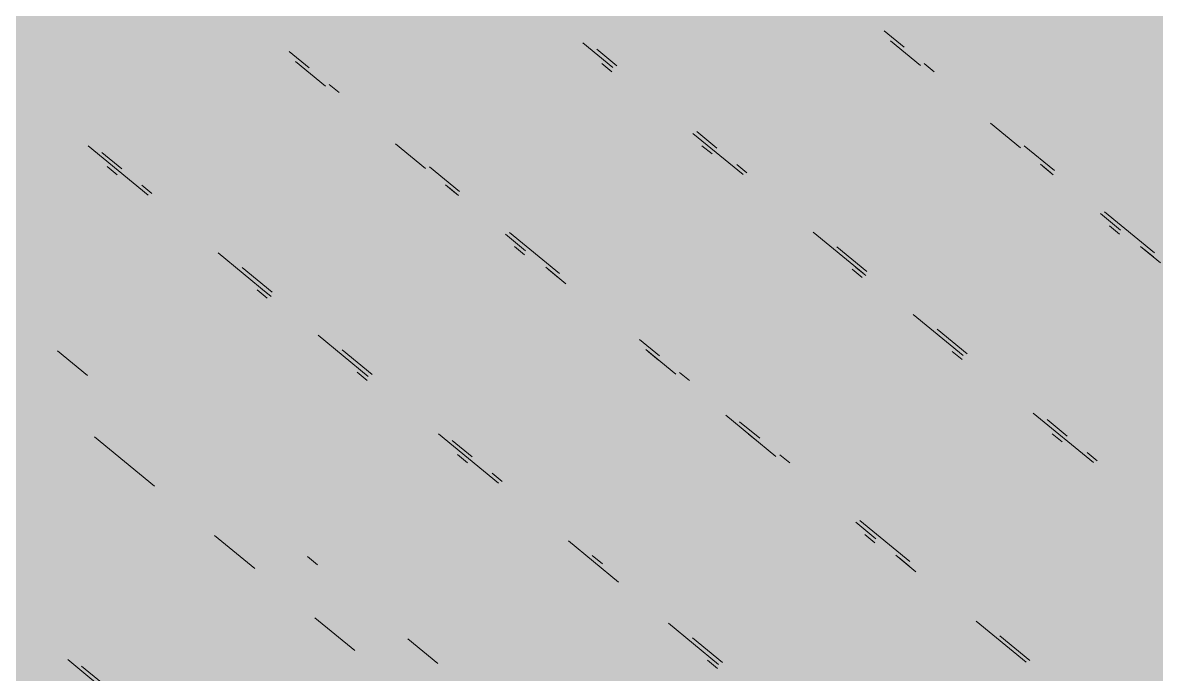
# Model space of a CAD drawing. Header units: millimetres. Extents: x 5 to 1315, y 5 to 292.
# Drawn here: x 1197.866 to 1201.577, y 92.795 to 94.928 of the extents above; entities that cross this region are included whole.
import ezdxf

# ---------------------------------------------------------------- set-up
doc = ezdxf.new("R2010")
doc.units = ezdxf.units.MM
doc.layers.add('EXISTING', color=7, linetype='Continuous')
doc.layers.add('IMAGES', color=7, linetype='Continuous')

# ---------------------------------------------------------------- blocks, each defined once
blk = doc.blocks.new('SHEET_03')
at = {"layer": 'EXISTING', "color": 250, "lineweight": 9}
for p, q in [((300.752, 94.8473), (300.6865, 94.9012)), ((299.7002, 94.8613), (299.7985, 94.7805)), ((300.7067, 94.8684), (300.805, 94.7876)), ((298.8045, 94.7793), (298.739, 94.8332)), ((299.811, 94.7864), (299.7455, 94.8403)), ((298.7592, 94.8004), (298.8575, 94.7196)), ((299.7951, 94.7671), (299.7624, 94.794)), ((300.8503, 94.7665), (300.8175, 94.7935)), ((298.9028, 94.6985), (298.87, 94.7255)), ((301.0344, 94.5991), (301.1327, 94.5183)), ((300.0606, 94.5651), (300.2245, 94.4304)), ((300.1386, 94.5171), (300.0731, 94.5709)), ((298.0804, 94.524), (298.2769, 94.3624)), ((299.0869, 94.5311), (299.1852, 94.4503)), ((300.1228, 94.4978), (300.09, 94.5247)), ((301.2435, 94.4433), (301.1452, 94.5241)), ((298.1911, 94.4491), (298.1256, 94.5029)), ((298.1753, 94.4298), (298.1425, 94.4567)), ((299.296, 94.3753), (299.1977, 94.4561)), ((300.2369, 94.4363), (300.2042, 94.4632)), ((301.1982, 94.4644), (301.231, 94.4375)), ((301.2401, 94.4299), (301.2073, 94.4569)), ((298.2894, 94.3683), (298.2567, 94.3952)), ((299.2507, 94.3964), (299.2835, 94.3695)), ((299.2926, 94.3619), (299.2598, 94.3888)), ((301.3948, 94.3028), (301.4603, 94.2489)), ((301.5711, 94.174), (301.4073, 94.3087)), ((301.4569, 94.2355), (301.4242, 94.2625)), ((299.4473, 94.2348), (299.5128, 94.1809)), ((299.6236, 94.106), (299.4598, 94.2407)), ((300.4538, 94.2419), (300.6176, 94.1072)), ((299.5094, 94.1675), (299.4767, 94.1944)), ((300.6301, 94.1131), (300.5318, 94.1939)), ((301.5258, 94.1951), (301.5914, 94.1412)), ((298.5063, 94.1739), (298.6701, 94.0392)), ((301.5677, 94.1606), (301.5349, 94.1875)), ((298.6826, 94.0451), (298.5843, 94.1259)), ((299.5783, 94.1271), (299.6439, 94.0732)), ((299.6202, 94.0926), (299.5874, 94.1195)), ((300.6142, 94.0938), (300.5815, 94.1207)), ((300.6267, 94.0997), (300.5939, 94.1266)), ((298.6667, 94.0258), (298.634, 94.0527)), ((298.6792, 94.0316), (298.6464, 94.0586)), ((300.7814, 93.9725), (300.9452, 93.8379)), ((298.8339, 93.9045), (298.9977, 93.7699)), ((300.9577, 93.8437), (300.8594, 93.9245)), ((299.0102, 93.7757), (298.9119, 93.8565)), ((299.9512, 93.8367), (299.8857, 93.8905)), ((299.906, 93.8577), (300.0043, 93.7769)), ((298.0782, 93.7728), (297.9799, 93.8536)), ((299.9478, 93.8233), (299.9151, 93.8502)), ((300.9419, 93.8245), (300.9091, 93.8514)), ((298.9944, 93.7565), (298.9616, 93.7834)), ((300.0495, 93.7559), (300.0167, 93.7828)), ((300.1681, 93.6423), (300.3319, 93.5076)), ((301.1746, 93.6493), (301.3712, 93.4877)), ((300.2789, 93.5673), (300.2133, 93.6212)), ((301.2854, 93.5744), (301.2198, 93.6283)), ((298.1015, 93.5722), (298.2981, 93.4106)), ((299.2271, 93.5813), (299.4237, 93.4197)), ((299.3379, 93.5064), (299.2723, 93.5603)), ((300.2755, 93.5539), (300.2427, 93.5809)), ((301.2695, 93.5551), (301.2367, 93.5821)), ((301.3837, 93.4936), (301.3509, 93.5205)), ((299.322, 93.4871), (299.2892, 93.5141)), ((300.3771, 93.4865), (300.3444, 93.5135)), ((299.4362, 93.4256), (299.4034, 93.4525)), ((300.7703, 93.1633), (300.6065, 93.298)), ((300.594, 93.2921), (300.6595, 93.2383)), ((298.4947, 93.249), (298.6257, 93.1413)), ((299.653, 93.2312), (299.8168, 93.0965)), ((300.6561, 93.2249), (300.6234, 93.2518)), ((298.8317, 93.1534), (298.799, 93.1803)), ((299.7638, 93.1563), (299.731, 93.1832)), ((300.7251, 93.1844), (300.7906, 93.1305)), ((300.7669, 93.1499), (300.7342, 93.1769)), ((298.8223, 92.9797), (298.9533, 92.872)), ((300.9872, 92.9689), (301.151, 92.8343)), ((299.9807, 92.9619), (300.1445, 92.8272)), ((299.2249, 92.8302), (299.1266, 92.911)), ((300.157, 92.8331), (300.0587, 92.9139)), ((301.1635, 92.8401), (301.0652, 92.9209)), ((298.0139, 92.8425), (298.2105, 92.6809)), ((298.1247, 92.7676), (298.0591, 92.8214)), ((300.1411, 92.8138), (300.1083, 92.8407))]:
    blk.add_line(p, q, dxfattribs=at)
at = {"layer": 'IMAGES', "color": 7}
for points in [[(297.8145, 94.8575), (297.9109, 94.8575), (297.8145, 94.9539), (297.9109, 94.9539)], [(297.9109, 94.8575), (298.4891, 94.8575), (297.9109, 94.9539), (298.4891, 94.9539)], [(298.4891, 94.8575), (298.5855, 94.8575), (298.4891, 94.9539), (298.5855, 94.9539)], [(298.5855, 94.8575), (298.6818, 94.8575), (298.5855, 94.9539), (298.6818, 94.9539)], [(298.6818, 94.8575), (298.7782, 94.8575), (298.6818, 94.9539), (298.7782, 94.9539)], [(298.7782, 94.8575), (299.3564, 94.8575), (298.7782, 94.9539), (299.3564, 94.9539)], [(299.3564, 94.8575), (299.4527, 94.8575), (299.3564, 94.9539), (299.4527, 94.9539)], [(299.4527, 94.8575), (299.5491, 94.8575), (299.4527, 94.9539), (299.5491, 94.9539)], [(299.5491, 94.8575), (299.7418, 94.8575), (299.5491, 94.9539), (299.7418, 94.9539)], [(299.7418, 94.8575), (299.8382, 94.8575), (299.7418, 94.9539), (299.8382, 94.9539)], [(299.8382, 94.8575), (299.9345, 94.8575), (299.8382, 94.9539), (299.9345, 94.9539)], [(299.9345, 94.8575), (300.4164, 94.8575), (299.9345, 94.9539), (300.4164, 94.9539)], [(300.4164, 94.8575), (300.5127, 94.8575), (300.4164, 94.9539), (300.5127, 94.9539)], [(300.5127, 94.8575), (300.6091, 94.8575), (300.5127, 94.9539), (300.6091, 94.9539)], [(300.6091, 94.8575), (300.8018, 94.8575), (300.6091, 94.9539), (300.8018, 94.9539)], [(300.8018, 94.8575), (300.8982, 94.8575), (300.8018, 94.9539), (300.8982, 94.9539)], [(300.8982, 94.8575), (301.4764, 94.8575), (300.8982, 94.9539), (301.4764, 94.9539)], [(301.4764, 94.8575), (301.5727, 94.8575), (301.4764, 94.9539), (301.5727, 94.9539)], [(301.5727, 94.8575), (301.7655, 94.8575), (301.5727, 94.9539), (301.7655, 94.9539)], [(297.8145, 94.7611), (297.9109, 94.7611), (297.8145, 94.8575), (297.9109, 94.8575)], [(297.9109, 94.7611), (298.0073, 94.7611), (297.9109, 94.8575), (298.0073, 94.8575)], [(298.0073, 94.7611), (298.4891, 94.7611), (298.0073, 94.8575), (298.4891, 94.8575)], [(298.4891, 94.7611), (298.5855, 94.7611), (298.4891, 94.8575), (298.5855, 94.8575)], [(298.5855, 94.7611), (298.6818, 94.7611), (298.5855, 94.8575), (298.6818, 94.8575)], [(298.6818, 94.7611), (298.8745, 94.7611), (298.6818, 94.8575), (298.8745, 94.8575)], [(298.8745, 94.7611), (298.9709, 94.7611), (298.8745, 94.8575), (298.9709, 94.8575)], [(298.9709, 94.7611), (299.5491, 94.7611), (298.9709, 94.8575), (299.5491, 94.8575)], [(299.5491, 94.7611), (299.6455, 94.7611), (299.5491, 94.8575), (299.6455, 94.8575)], [(299.6455, 94.7611), (299.8382, 94.7611), (299.6455, 94.8575), (299.8382, 94.8575)], [(299.8382, 94.7611), (299.9345, 94.7611), (299.8382, 94.8575), (299.9345, 94.8575)], [(299.9345, 94.7611), (300.0309, 94.7611), (299.9345, 94.8575), (300.0309, 94.8575)], [(300.0309, 94.7611), (300.5127, 94.7611), (300.0309, 94.8575), (300.5127, 94.8575)], [(300.5127, 94.7611), (300.6091, 94.7611), (300.5127, 94.8575), (300.6091, 94.8575)], [(300.6091, 94.7611), (300.7055, 94.7611), (300.6091, 94.8575), (300.7055, 94.8575)], [(300.7055, 94.7611), (300.8982, 94.7611), (300.7055, 94.8575), (300.8982, 94.8575)], [(300.8982, 94.7611), (300.9945, 94.7611), (300.8982, 94.8575), (300.9945, 94.8575)], [(300.9945, 94.7611), (301.5727, 94.7611), (300.9945, 94.8575), (301.5727, 94.8575)], [(301.5727, 94.7611), (301.6691, 94.7611), (301.5727, 94.8575), (301.6691, 94.8575)], [(297.7182, 94.6647), (297.9109, 94.6647), (297.7182, 94.7611), (297.9109, 94.7611)], [(297.9109, 94.6647), (298.0073, 94.6647), (297.9109, 94.7611), (298.0073, 94.7611)], [(298.0073, 94.6647), (298.1036, 94.6647), (298.0073, 94.7611), (298.1036, 94.7611)], [(298.1036, 94.6647), (298.5855, 94.6647), (298.1036, 94.7611), (298.5855, 94.7611)], [(298.5855, 94.6647), (298.6818, 94.6647), (298.5855, 94.7611), (298.6818, 94.7611)], [(298.6818, 94.6647), (298.7782, 94.6647), (298.6818, 94.7611), (298.7782, 94.7611)], [(298.7782, 94.6647), (298.9709, 94.6647), (298.7782, 94.7611), (298.9709, 94.7611)], [(298.9709, 94.6647), (299.0673, 94.6647), (298.9709, 94.7611), (299.0673, 94.7611)], [(299.0673, 94.6647), (299.6455, 94.6647), (299.0673, 94.7611), (299.6455, 94.7611)], [(299.6455, 94.6647), (299.7418, 94.6647), (299.6455, 94.7611), (299.7418, 94.7611)], [(299.7418, 94.6647), (299.8382, 94.6647), (299.7418, 94.7611), (299.8382, 94.7611)], [(299.8382, 94.6647), (299.9345, 94.6647), (299.8382, 94.7611), (299.9345, 94.7611)], [(299.9345, 94.6647), (300.0309, 94.6647), (299.9345, 94.7611), (300.0309, 94.7611)], [(300.0309, 94.6647), (300.1273, 94.6647), (300.0309, 94.7611), (300.1273, 94.7611)], [(300.1273, 94.6647), (300.2236, 94.6647), (300.1273, 94.7611), (300.2236, 94.7611)], [(300.2236, 94.6647), (300.6091, 94.6647), (300.2236, 94.7611), (300.6091, 94.7611)], [(300.6091, 94.6647), (300.7055, 94.6647), (300.6091, 94.7611), (300.7055, 94.7611)], [(300.7055, 94.6647), (300.8018, 94.6647), (300.7055, 94.7611), (300.8018, 94.7611)], [(300.8018, 94.6647), (300.9945, 94.6647), (300.8018, 94.7611), (300.9945, 94.7611)], [(300.9945, 94.6647), (301.0909, 94.6647), (300.9945, 94.7611), (301.0909, 94.7611)], [(301.0909, 94.6647), (301.1873, 94.6647), (301.0909, 94.7611), (301.1873, 94.7611)], [(301.1873, 94.6647), (301.6691, 94.6647), (301.1873, 94.7611), (301.6691, 94.7611)], [(297.8145, 94.5683), (297.9109, 94.5683), (297.8145, 94.6647), (297.9109, 94.6647)], [(297.9109, 94.5683), (298.0073, 94.5683), (297.9109, 94.6647), (298.0073, 94.6647)], [(298.0073, 94.5683), (298.1036, 94.5683), (298.0073, 94.6647), (298.1036, 94.6647)], [(298.1036, 94.5683), (298.2, 94.5683), (298.1036, 94.6647), (298.2, 94.6647)], [(298.2, 94.5683), (298.6818, 94.5683), (298.2, 94.6647), (298.6818, 94.6647)], [(298.6818, 94.5683), (298.7782, 94.5683), (298.6818, 94.6647), (298.7782, 94.6647)], [(298.7782, 94.5683), (298.8745, 94.5683), (298.7782, 94.6647), (298.8745, 94.6647)], [(298.8745, 94.5683), (298.9709, 94.5683), (298.8745, 94.6647), (298.9709, 94.6647)], [(298.9709, 94.5683), (299.0673, 94.5683), (298.9709, 94.6647), (299.0673, 94.6647)], [(299.0673, 94.5683), (299.1636, 94.5683), (299.0673, 94.6647), (299.1636, 94.6647)], [(299.1636, 94.5683), (299.7418, 94.5683), (299.1636, 94.6647), (299.7418, 94.6647)], [(299.7418, 94.5683), (299.8382, 94.5683), (299.7418, 94.6647), (299.8382, 94.6647)], [(299.8382, 94.5683), (299.9345, 94.5683), (299.8382, 94.6647), (299.9345, 94.6647)], [(299.9345, 94.5683), (300.0309, 94.5683), (299.9345, 94.6647), (300.0309, 94.6647)], [(300.0309, 94.4719), (300.1273, 94.4719), (300.0309, 94.6647), (300.1273, 94.6647)], [(300.1273, 94.5683), (300.2236, 94.5683), (300.1273, 94.6647), (300.2236, 94.6647)], [(300.2236, 94.5683), (300.7055, 94.5683), (300.2236, 94.6647), (300.7055, 94.6647)], [(300.7055, 94.5683), (300.8018, 94.5683), (300.7055, 94.6647), (300.8018, 94.6647)], [(300.8018, 94.5683), (300.8982, 94.5683), (300.8018, 94.6647), (300.8982, 94.6647)], [(300.8982, 94.5683), (301.0909, 94.5683), (300.8982, 94.6647), (301.0909, 94.6647)], [(301.0909, 94.5683), (301.1873, 94.5683), (301.0909, 94.6647), (301.1873, 94.6647)], [(301.1873, 94.5683), (301.2836, 94.5683), (301.1873, 94.6647), (301.2836, 94.6647)], [(301.2836, 94.5683), (301.7655, 94.5683), (301.2836, 94.6647), (301.7655, 94.6647)], [(297.4291, 94.4719), (298.0073, 94.4719), (297.4291, 94.5683), (298.0073, 94.5683)], [(298.0073, 94.4719), (298.2, 94.4719), (298.0073, 94.5683), (298.2, 94.5683)], [(298.2, 94.4719), (298.2964, 94.4719), (298.2, 94.5683), (298.2964, 94.5683)], [(298.2964, 94.4719), (298.8745, 94.4719), (298.2964, 94.5683), (298.8745, 94.5683)], [(298.8745, 94.4719), (298.9709, 94.4719), (298.8745, 94.5683), (298.9709, 94.5683)], [(298.9709, 94.4719), (299.0673, 94.4719), (298.9709, 94.5683), (299.0673, 94.5683)], [(299.0673, 94.4719), (299.1636, 94.4719), (299.0673, 94.5683), (299.1636, 94.5683)], [(299.1636, 94.4719), (299.26, 94.4719), (299.1636, 94.5683), (299.26, 94.5683)], [(299.26, 94.4719), (299.3564, 94.4719), (299.26, 94.5683), (299.3564, 94.5683)], [(299.3564, 94.4719), (299.9345, 94.4719), (299.3564, 94.5683), (299.9345, 94.5683)], [(299.9345, 94.4719), (300.0309, 94.4719), (299.9345, 94.5683), (300.0309, 94.5683)], [(300.1273, 94.4719), (300.2236, 94.4719), (300.1273, 94.5683), (300.2236, 94.5683)], [(300.2236, 94.4719), (300.8982, 94.4719), (300.2236, 94.5683), (300.8982, 94.5683)], [(300.8982, 94.4719), (300.9945, 94.4719), (300.8982, 94.5683), (300.9945, 94.5683)], [(300.9945, 94.4719), (301.0909, 94.4719), (300.9945, 94.5683), (301.0909, 94.5683)], [(301.0909, 94.4719), (301.1873, 94.4719), (301.0909, 94.5683), (301.1873, 94.5683)], [(301.1873, 94.4719), (301.2836, 94.4719), (301.1873, 94.5683), (301.2836, 94.5683)], [(301.2836, 94.4719), (301.38, 94.4719), (301.2836, 94.5683), (301.38, 94.5683)], [(301.38, 94.4719), (301.9582, 94.4719), (301.38, 94.5683), (301.9582, 94.5683)], [(297.5255, 94.3755), (298.1036, 94.3755), (297.5255, 94.4719), (298.1036, 94.4719)], [(298.1036, 94.3755), (298.2964, 94.3755), (298.1036, 94.4719), (298.2964, 94.4719)], [(298.2964, 94.3755), (298.3927, 94.3755), (298.2964, 94.4719), (298.3927, 94.4719)], [(298.3927, 94.3755), (298.4891, 94.3755), (298.3927, 94.4719), (298.4891, 94.4719)], [(298.4891, 94.3755), (298.9709, 94.3755), (298.4891, 94.4719), (298.9709, 94.4719)], [(298.9709, 94.3755), (299.0673, 94.3755), (298.9709, 94.4719), (299.0673, 94.4719)], [(299.0673, 94.3755), (299.1636, 94.3755), (299.0673, 94.4719), (299.1636, 94.4719)], [(299.1636, 94.3755), (299.3564, 94.3755), (299.1636, 94.4719), (299.3564, 94.4719)], [(299.3564, 94.3755), (299.4527, 94.3755), (299.3564, 94.4719), (299.4527, 94.4719)], [(299.4527, 94.3755), (299.5491, 94.3755), (299.4527, 94.4719), (299.5491, 94.4719)], [(299.5491, 94.3755), (299.9345, 94.3755), (299.5491, 94.4719), (299.9345, 94.4719)], [(299.9345, 94.3755), (300.1273, 94.3755), (299.9345, 94.4719), (300.1273, 94.4719)], [(300.1273, 94.3755), (300.32, 94.3755), (300.1273, 94.4719), (300.32, 94.4719)], [(300.32, 94.3755), (300.4164, 94.3755), (300.32, 94.4719), (300.4164, 94.4719)], [(300.4164, 94.3755), (300.5127, 94.3755), (300.4164, 94.4719), (300.5127, 94.4719)], [(300.5127, 94.3755), (300.9945, 94.3755), (300.5127, 94.4719), (300.9945, 94.4719)], [(300.9945, 94.3755), (301.0909, 94.3755), (300.9945, 94.4719), (301.0909, 94.4719)], [(301.0909, 94.3755), (301.1873, 94.3755), (301.0909, 94.4719), (301.1873, 94.4719)], [(301.1873, 94.3755), (301.2836, 94.3755), (301.1873, 94.4719), (301.2836, 94.4719)], [(301.2836, 94.3755), (301.38, 94.3755), (301.2836, 94.4719), (301.38, 94.4719)], [(301.38, 94.3755), (301.4764, 94.3755), (301.38, 94.4719), (301.4764, 94.4719)], [(301.4764, 94.3755), (301.5727, 94.3755), (301.4764, 94.4719), (301.5727, 94.4719)], [(301.5727, 94.3755), (302.1509, 94.3755), (301.5727, 94.4719), (302.1509, 94.4719)], [(297.6218, 94.2791), (298.1036, 94.2791), (297.6218, 94.3755), (298.1036, 94.3755)], [(298.1036, 94.2791), (298.2, 94.2791), (298.1036, 94.3755), (298.2, 94.3755)], [(298.2, 94.2791), (298.3927, 94.2791), (298.2, 94.3755), (298.3927, 94.3755)], [(298.3927, 94.2791), (298.4891, 94.2791), (298.3927, 94.3755), (298.4891, 94.3755)], [(298.4891, 94.2791), (298.5855, 94.2791), (298.4891, 94.3755), (298.5855, 94.3755)], [(298.5855, 94.2791), (299.0673, 94.2791), (298.5855, 94.3755), (299.0673, 94.3755)], [(299.0673, 94.2791), (299.1636, 94.2791), (299.0673, 94.3755), (299.1636, 94.3755)], [(299.1636, 94.2791), (299.26, 94.2791), (299.1636, 94.3755), (299.26, 94.3755)], [(299.26, 94.2791), (299.3564, 94.2791), (299.26, 94.3755), (299.3564, 94.3755)], [(299.3564, 94.2791), (299.4527, 94.2791), (299.3564, 94.3755), (299.4527, 94.3755)], [(299.4527, 94.2791), (299.5491, 94.2791), (299.4527, 94.3755), (299.5491, 94.3755)], [(299.5491, 94.2791), (299.6455, 94.2791), (299.5491, 94.3755), (299.6455, 94.3755)], [(299.6455, 94.2791), (300.1273, 94.2791), (299.6455, 94.3755), (300.1273, 94.3755)], [(300.1273, 94.2791), (300.2236, 94.2791), (300.1273, 94.3755), (300.2236, 94.3755)], [(300.2236, 94.2791), (300.32, 94.2791), (300.2236, 94.3755), (300.32, 94.3755)], [(300.32, 94.2791), (300.5127, 94.2791), (300.32, 94.3755), (300.5127, 94.3755)], [(300.5127, 94.2791), (300.6091, 94.2791), (300.5127, 94.3755), (300.6091, 94.3755)], [(300.6091, 94.2791), (301.0909, 94.2791), (300.6091, 94.3755), (301.0909, 94.3755)], [(301.0909, 94.2791), (301.1873, 94.2791), (301.0909, 94.3755), (301.1873, 94.3755)], [(301.1873, 94.2791), (301.2836, 94.2791), (301.1873, 94.3755), (301.2836, 94.3755)], [(301.2836, 94.2791), (301.38, 94.2791), (301.2836, 94.3755), (301.38, 94.3755)], [(301.38, 94.2791), (301.4764, 94.2791), (301.38, 94.3755), (301.4764, 94.3755)], [(301.4764, 94.2791), (301.5727, 94.2791), (301.4764, 94.3755), (301.5727, 94.3755)], [(301.5727, 94.2791), (301.6691, 94.2791), (301.5727, 94.3755), (301.6691, 94.3755)], [(297.7182, 94.1827), (298.2, 94.1827), (297.7182, 94.2791), (298.2, 94.2791)], [(298.2, 94.1827), (298.2964, 94.1827), (298.2, 94.2791), (298.2964, 94.2791)], [(298.2964, 94.1827), (298.3927, 94.1827), (298.2964, 94.2791), (298.3927, 94.2791)], [(298.3927, 94.1827), (298.5855, 94.1827), (298.3927, 94.2791), (298.5855, 94.2791)], [(298.5855, 94.1827), (298.6818, 94.1827), (298.5855, 94.2791), (298.6818, 94.2791)], [(298.6818, 94.1827), (299.1636, 94.1827), (298.6818, 94.2791), (299.1636, 94.2791)], [(299.1636, 94.1827), (299.26, 94.1827), (299.1636, 94.2791), (299.26, 94.2791)], [(299.26, 94.1827), (299.3564, 94.1827), (299.26, 94.2791), (299.3564, 94.2791)], [(299.3564, 94.1827), (299.4527, 94.1827), (299.3564, 94.2791), (299.4527, 94.2791)], [(299.4527, 94.1827), (299.5491, 94.1827), (299.4527, 94.2791), (299.5491, 94.2791)], [(299.5491, 94.1827), (299.6455, 94.1827), (299.5491, 94.2791), (299.6455, 94.2791)], [(299.6455, 94.1827), (299.7418, 94.1827), (299.6455, 94.2791), (299.7418, 94.2791)], [(299.7418, 94.1827), (300.2236, 94.1827), (299.7418, 94.2791), (300.2236, 94.2791)], [(300.2236, 94.1827), (300.32, 94.1827), (300.2236, 94.2791), (300.32, 94.2791)], [(300.32, 94.1827), (300.4164, 94.1827), (300.32, 94.2791), (300.4164, 94.2791)], [(300.4164, 94.1827), (300.6091, 94.1827), (300.4164, 94.2791), (300.6091, 94.2791)], [(300.6091, 94.1827), (300.7055, 94.1827), (300.6091, 94.2791), (300.7055, 94.2791)], [(300.7055, 94.1827), (301.2836, 94.1827), (300.7055, 94.2791), (301.2836, 94.2791)], [(301.2836, 94.1827), (301.38, 94.1827), (301.2836, 94.2791), (301.38, 94.2791)], [(301.38, 94.1827), (301.5727, 94.1827), (301.38, 94.2791), (301.5727, 94.2791)], [(301.5727, 94.1827), (301.7655, 94.1827), (301.5727, 94.2791), (301.7655, 94.2791)], [(297.8145, 94.0863), (298.2964, 94.0863), (297.8145, 94.1827), (298.2964, 94.1827)], [(298.2964, 94.0863), (298.3927, 94.0863), (298.2964, 94.1827), (298.3927, 94.1827)], [(298.3927, 94.0863), (298.4891, 94.0863), (298.3927, 94.1827), (298.4891, 94.1827)], [(298.4891, 94.0863), (298.6818, 94.0863), (298.4891, 94.1827), (298.6818, 94.1827)], [(298.6818, 94.0863), (298.7782, 94.0863), (298.6818, 94.1827), (298.7782, 94.1827)], [(298.7782, 94.0863), (299.3564, 94.0863), (298.7782, 94.1827), (299.3564, 94.1827)], [(299.3564, 94.0863), (299.4527, 94.0863), (299.3564, 94.1827), (299.4527, 94.1827)], [(299.4527, 94.0863), (299.6455, 94.0863), (299.4527, 94.1827), (299.6455, 94.1827)], [(299.6455, 94.0863), (299.7418, 94.0863), (299.6455, 94.1827), (299.7418, 94.1827)], [(299.7418, 94.0863), (299.8382, 94.0863), (299.7418, 94.1827), (299.8382, 94.1827)], [(299.8382, 94.0863), (300.32, 94.0863), (299.8382, 94.1827), (300.32, 94.1827)], [(300.32, 94.0863), (300.4164, 94.0863), (300.32, 94.1827), (300.4164, 94.1827)], [(300.4164, 94.0863), (300.5127, 94.0863), (300.4164, 94.1827), (300.5127, 94.1827)], [(300.5127, 94.0863), (300.7055, 94.0863), (300.5127, 94.1827), (300.7055, 94.1827)], [(300.7055, 94.0863), (300.8018, 94.0863), (300.7055, 94.1827), (300.8018, 94.1827)], [(300.8018, 94.0863), (301.38, 94.0863), (300.8018, 94.1827), (301.38, 94.1827)], [(301.38, 94.0863), (301.4764, 94.0863), (301.38, 94.1827), (301.4764, 94.1827)], [(301.4764, 94.0863), (301.5727, 94.0863), (301.4764, 94.1827), (301.5727, 94.1827)], [(301.5727, 93.9899), (301.7655, 93.9899), (301.5727, 94.1827), (301.7655, 94.1827)], [(297.8145, 93.9899), (297.9109, 93.9899), (297.8145, 94.0863), (297.9109, 94.0863)], [(297.9109, 93.9899), (298.0073, 93.9899), (297.9109, 94.0863), (298.0073, 94.0863)], [(298.0073, 93.9899), (298.3927, 93.9899), (298.0073, 94.0863), (298.3927, 94.0863)], [(298.3927, 93.9899), (298.4891, 93.9899), (298.3927, 94.0863), (298.4891, 94.0863)], [(298.4891, 93.9899), (298.5855, 93.9899), (298.4891, 94.0863), (298.5855, 94.0863)], [(298.5855, 93.9899), (298.7782, 93.9899), (298.5855, 94.0863), (298.7782, 94.0863)], [(298.7782, 93.9899), (298.8745, 93.9899), (298.7782, 94.0863), (298.8745, 94.0863)], [(298.8745, 93.9899), (298.9709, 93.9899), (298.8745, 94.0863), (298.9709, 94.0863)], [(298.9709, 93.9899), (299.4527, 93.9899), (298.9709, 94.0863), (299.4527, 94.0863)], [(299.4527, 93.9899), (299.5491, 93.9899), (299.4527, 94.0863), (299.5491, 94.0863)], [(299.5491, 93.9899), (299.6455, 93.9899), (299.5491, 94.0863), (299.6455, 94.0863)], [(299.6455, 93.9899), (299.7418, 93.9899), (299.6455, 94.0863), (299.7418, 94.0863)], [(299.7418, 93.9899), (299.8382, 93.9899), (299.7418, 94.0863), (299.8382, 94.0863)], [(299.8382, 93.9899), (299.9345, 93.9899), (299.8382, 94.0863), (299.9345, 94.0863)], [(299.9345, 93.9899), (300.4164, 93.9899), (299.9345, 94.0863), (300.4164, 94.0863)], [(300.4164, 93.9899), (300.5127, 93.9899), (300.4164, 94.0863), (300.5127, 94.0863)], [(300.5127, 93.9899), (300.6091, 93.9899), (300.5127, 94.0863), (300.6091, 94.0863)], [(300.6091, 93.9899), (300.8018, 93.9899), (300.6091, 94.0863), (300.8018, 94.0863)], [(300.8018, 93.9899), (300.8982, 93.9899), (300.8018, 94.0863), (300.8982, 94.0863)], [(300.8982, 93.9899), (300.9945, 93.9899), (300.8982, 94.0863), (300.9945, 94.0863)], [(300.9945, 93.9899), (301.4764, 93.9899), (300.9945, 94.0863), (301.4764, 94.0863)], [(301.4764, 93.9899), (301.5727, 93.9899), (301.4764, 94.0863), (301.5727, 94.0863)], [(297.8145, 93.797), (297.9109, 93.797), (297.8145, 93.9899), (297.9109, 93.9899)], [(297.9109, 93.8935), (298.0073, 93.8935), (297.9109, 93.9899), (298.0073, 93.9899)], [(298.0073, 93.8935), (298.1036, 93.8935), (298.0073, 93.9899), (298.1036, 93.9899)], [(298.1036, 93.8935), (298.4891, 93.8935), (298.1036, 93.9899), (298.4891, 93.9899)], [(298.4891, 93.8935), (298.5855, 93.8935), (298.4891, 93.9899), (298.5855, 93.9899)], [(298.5855, 93.8935), (298.6818, 93.8935), (298.5855, 93.9899), (298.6818, 93.9899)], [(298.6818, 93.8935), (298.7782, 93.8935), (298.6818, 93.9899), (298.7782, 93.9899)], [(298.7782, 93.8935), (298.8745, 93.8935), (298.7782, 93.9899), (298.8745, 93.9899)], [(298.8745, 93.8935), (298.9709, 93.8935), (298.8745, 93.9899), (298.9709, 93.9899)], [(298.9709, 93.8935), (299.0673, 93.8935), (298.9709, 93.9899), (299.0673, 93.9899)], [(299.0673, 93.8935), (299.5491, 93.8935), (299.0673, 93.9899), (299.5491, 93.9899)], [(299.5491, 93.8935), (299.6455, 93.8935), (299.5491, 93.9899), (299.6455, 93.9899)], [(299.6455, 93.8935), (299.7418, 93.8935), (299.6455, 93.9899), (299.7418, 93.9899)], [(299.7418, 93.8935), (299.9345, 93.8935), (299.7418, 93.9899), (299.9345, 93.9899)], [(299.9345, 93.8935), (300.5127, 93.8935), (299.9345, 93.9899), (300.5127, 93.9899)], [(300.5127, 93.8935), (300.6091, 93.8935), (300.5127, 93.9899), (300.6091, 93.9899)], [(300.6091, 93.8935), (300.7055, 93.8935), (300.6091, 93.9899), (300.7055, 93.9899)], [(300.7055, 93.8935), (300.8982, 93.8935), (300.7055, 93.9899), (300.8982, 93.9899)], [(300.8982, 93.8935), (300.9945, 93.8935), (300.8982, 93.9899), (300.9945, 93.9899)], [(300.9945, 93.8935), (301.0909, 93.8935), (300.9945, 93.9899), (301.0909, 93.9899)], [(301.0909, 93.8935), (301.5727, 93.8935), (301.0909, 93.9899), (301.5727, 93.9899)], [(301.5727, 93.8935), (301.7655, 93.8935), (301.5727, 93.9899), (301.7655, 93.9899)], [(297.9109, 93.7006), (298.0073, 93.7006), (297.9109, 93.8935), (298.0073, 93.8935)], [(298.0073, 93.797), (298.1036, 93.797), (298.0073, 93.8935), (298.1036, 93.8935)], [(298.1036, 93.797), (298.2, 93.797), (298.1036, 93.8935), (298.2, 93.8935)], [(298.2, 93.797), (298.2964, 93.797), (298.2, 93.8935), (298.2964, 93.8935)], [(298.2964, 93.797), (298.6818, 93.797), (298.2964, 93.8935), (298.6818, 93.8935)], [(298.6818, 93.797), (298.7782, 93.797), (298.6818, 93.8935), (298.7782, 93.8935)], [(298.7782, 93.797), (298.8745, 93.797), (298.7782, 93.8935), (298.8745, 93.8935)], [(298.8745, 93.797), (298.9709, 93.797), (298.8745, 93.8935), (298.9709, 93.8935)], [(298.9709, 93.797), (299.0673, 93.797), (298.9709, 93.8935), (299.0673, 93.8935)], [(299.0673, 93.797), (299.1636, 93.797), (299.0673, 93.8935), (299.1636, 93.8935)], [(299.1636, 93.797), (299.7418, 93.797), (299.1636, 93.8935), (299.7418, 93.8935)], [(299.7418, 93.797), (299.8382, 93.797), (299.7418, 93.8935), (299.8382, 93.8935)], [(299.8382, 93.797), (300.0309, 93.797), (299.8382, 93.8935), (300.0309, 93.8935)], [(300.0309, 93.797), (300.7055, 93.797), (300.0309, 93.8935), (300.7055, 93.8935)], [(300.7055, 93.797), (300.8018, 93.797), (300.7055, 93.8935), (300.8018, 93.8935)], [(300.8018, 93.797), (300.8982, 93.797), (300.8018, 93.8935), (300.8982, 93.8935)], [(300.8982, 93.797), (300.9945, 93.797), (300.8982, 93.8935), (300.9945, 93.8935)], [(300.9945, 93.797), (301.0909, 93.797), (300.9945, 93.8935), (301.0909, 93.8935)], [(301.0909, 93.797), (301.1873, 93.797), (301.0909, 93.8935), (301.1873, 93.8935)], [(301.1873, 93.797), (301.6691, 93.797), (301.1873, 93.8935), (301.6691, 93.8935)], [(297.8145, 93.7006), (297.9109, 93.7006), (297.8145, 93.797), (297.9109, 93.797)], [(298.0073, 93.7006), (298.2, 93.7006), (298.0073, 93.797), (298.2, 93.797)], [(298.2, 93.7006), (298.2964, 93.7006), (298.2, 93.797), (298.2964, 93.797)], [(298.2964, 93.7006), (298.3927, 93.7006), (298.2964, 93.797), (298.3927, 93.797)], [(298.3927, 93.7006), (298.7782, 93.7006), (298.3927, 93.797), (298.7782, 93.797)], [(298.7782, 93.7006), (298.8745, 93.7006), (298.7782, 93.797), (298.8745, 93.797)], [(298.8745, 93.7006), (298.9709, 93.7006), (298.8745, 93.797), (298.9709, 93.797)], [(298.9709, 93.7006), (299.0673, 93.7006), (298.9709, 93.797), (299.0673, 93.797)], [(299.0673, 93.7006), (299.1636, 93.7006), (299.0673, 93.797), (299.1636, 93.797)], [(299.1636, 93.7006), (299.26, 93.7006), (299.1636, 93.797), (299.26, 93.797)], [(299.26, 93.7006), (299.9345, 93.7006), (299.26, 93.797), (299.9345, 93.797)], [(299.9345, 93.7006), (300.1273, 93.7006), (299.9345, 93.797), (300.1273, 93.797)], [(300.1273, 93.7006), (300.2236, 93.7006), (300.1273, 93.797), (300.2236, 93.797)], [(300.2236, 93.7006), (300.32, 93.7006), (300.2236, 93.797), (300.32, 93.797)], [(300.32, 93.7006), (300.8018, 93.7006), (300.32, 93.797), (300.8018, 93.797)], [(300.8018, 93.7006), (300.8982, 93.7006), (300.8018, 93.797), (300.8982, 93.797)], [(300.8982, 93.7006), (300.9945, 93.7006), (300.8982, 93.797), (300.9945, 93.797)], [(300.9945, 93.7006), (301.0909, 93.7006), (300.9945, 93.797), (301.0909, 93.797)], [(301.0909, 93.7006), (301.1873, 93.7006), (301.0909, 93.797), (301.1873, 93.797)], [(301.1873, 93.7006), (301.2836, 93.7006), (301.1873, 93.797), (301.2836, 93.797)], [(301.2836, 93.7006), (301.9582, 93.7006), (301.2836, 93.797), (301.9582, 93.797)], [(297.8145, 93.6042), (297.9109, 93.6042), (297.8145, 93.7006), (297.9109, 93.7006)], [(297.9109, 93.6042), (298.0073, 93.6042), (297.9109, 93.7006), (298.0073, 93.7006)], [(298.0073, 93.6042), (298.2964, 93.6042), (298.0073, 93.7006), (298.2964, 93.7006)], [(298.2964, 93.6042), (298.3927, 93.6042), (298.2964, 93.7006), (298.3927, 93.7006)], [(298.3927, 93.6042), (298.4891, 93.6042), (298.3927, 93.7006), (298.4891, 93.7006)], [(298.4891, 93.6042), (298.8745, 93.6042), (298.4891, 93.7006), (298.8745, 93.7006)], [(298.8745, 93.6042), (299.0673, 93.6042), (298.8745, 93.7006), (299.0673, 93.7006)], [(299.0673, 93.6042), (299.1636, 93.6042), (299.0673, 93.7006), (299.1636, 93.7006)], [(299.1636, 93.6042), (299.26, 93.6042), (299.1636, 93.7006), (299.26, 93.7006)], [(299.26, 93.6042), (299.3564, 93.6042), (299.26, 93.7006), (299.3564, 93.7006)], [(299.3564, 93.6042), (299.9345, 93.6042), (299.3564, 93.7006), (299.9345, 93.7006)], [(299.9345, 93.6042), (300.0309, 93.6042), (299.9345, 93.7006), (300.0309, 93.7006)], [(300.0309, 93.6042), (300.1273, 93.6042), (300.0309, 93.7006), (300.1273, 93.7006)], [(300.1273, 93.6042), (300.2236, 93.6042), (300.1273, 93.7006), (300.2236, 93.7006)], [(300.2236, 93.6042), (300.32, 93.6042), (300.2236, 93.7006), (300.32, 93.7006)], [(300.32, 93.6042), (300.4164, 93.6042), (300.32, 93.7006), (300.4164, 93.7006)], [(300.4164, 93.6042), (300.9945, 93.6042), (300.4164, 93.7006), (300.9945, 93.7006)], [(300.9945, 93.6042), (301.0909, 93.6042), (300.9945, 93.7006), (301.0909, 93.7006)], [(301.0909, 93.6042), (301.2836, 93.6042), (301.0909, 93.7006), (301.2836, 93.7006)], [(301.2836, 93.6042), (301.38, 93.6042), (301.2836, 93.7006), (301.38, 93.7006)], [(301.38, 93.6042), (301.4764, 93.6042), (301.38, 93.7006), (301.4764, 93.7006)], [(301.4764, 93.6042), (301.9582, 93.6042), (301.4764, 93.7006), (301.9582, 93.7006)], [(297.8145, 93.5078), (298.0073, 93.5078), (297.8145, 93.6042), (298.0073, 93.6042)], [(298.0073, 93.5078), (298.1036, 93.5078), (298.0073, 93.6042), (298.1036, 93.6042)], [(298.1036, 93.5078), (298.2, 93.5078), (298.1036, 93.6042), (298.2, 93.6042)], [(298.2, 93.5078), (298.2964, 93.5078), (298.2, 93.6042), (298.2964, 93.6042)], [(298.2964, 93.5078), (298.3927, 93.5078), (298.2964, 93.6042), (298.3927, 93.6042)], [(298.3927, 93.5078), (298.4891, 93.5078), (298.3927, 93.6042), (298.4891, 93.6042)], [(298.4891, 93.5078), (298.5855, 93.5078), (298.4891, 93.6042), (298.5855, 93.6042)], [(298.5855, 93.5078), (299.1636, 93.5078), (298.5855, 93.6042), (299.1636, 93.6042)], [(299.1636, 93.5078), (299.3564, 93.5078), (299.1636, 93.6042), (299.3564, 93.6042)], [(299.3564, 93.5078), (299.4527, 93.5078), (299.3564, 93.6042), (299.4527, 93.6042)], [(299.4527, 93.5078), (299.5491, 93.5078), (299.4527, 93.6042), (299.5491, 93.6042)], [(299.5491, 93.5078), (300.0309, 93.5078), (299.5491, 93.6042), (300.0309, 93.6042)], [(300.0309, 93.5078), (300.1273, 93.5078), (300.0309, 93.6042), (300.1273, 93.6042)], [(300.1273, 93.5078), (300.2236, 93.5078), (300.1273, 93.6042), (300.2236, 93.6042)], [(300.2236, 93.5078), (300.4164, 93.5078), (300.2236, 93.6042), (300.4164, 93.6042)], [(300.4164, 93.5078), (300.5127, 93.5078), (300.4164, 93.6042), (300.5127, 93.6042)], [(300.5127, 93.5078), (301.1873, 93.5078), (300.5127, 93.6042), (301.1873, 93.6042)], [(301.1873, 93.5078), (301.38, 93.5078), (301.1873, 93.6042), (301.38, 93.6042)], [(301.38, 93.5078), (301.4764, 93.5078), (301.38, 93.6042), (301.4764, 93.6042)], [(301.4764, 93.5078), (301.5727, 93.5078), (301.4764, 93.6042), (301.5727, 93.6042)], [(301.5727, 93.5078), (302.0545, 93.5078), (301.5727, 93.6042), (302.0545, 93.6042)], [(297.5255, 93.4114), (297.9109, 93.4114), (297.5255, 93.5078), (297.9109, 93.5078)], [(297.9109, 93.4114), (298.0073, 93.4114), (297.9109, 93.5078), (298.0073, 93.5078)], [(298.0073, 93.4114), (298.1036, 93.4114), (298.0073, 93.5078), (298.1036, 93.5078)], [(298.1036, 93.4114), (298.2, 93.4114), (298.1036, 93.5078), (298.2, 93.5078)], [(298.2, 93.4114), (298.2964, 93.4114), (298.2, 93.5078), (298.2964, 93.5078)], [(298.2964, 93.315), (298.3927, 93.315), (298.2964, 93.5078), (298.3927, 93.5078)], [(298.3927, 93.4114), (298.4891, 93.4114), (298.3927, 93.5078), (298.4891, 93.5078)], [(298.4891, 93.4114), (298.5855, 93.4114), (298.4891, 93.5078), (298.5855, 93.5078)], [(298.5855, 93.4114), (298.6818, 93.4114), (298.5855, 93.5078), (298.6818, 93.5078)], [(298.6818, 93.4114), (299.1636, 93.4114), (298.6818, 93.5078), (299.1636, 93.5078)], [(299.1636, 93.4114), (299.26, 93.4114), (299.1636, 93.5078), (299.26, 93.5078)], [(299.26, 93.4114), (299.4527, 93.4114), (299.26, 93.5078), (299.4527, 93.5078)], [(299.4527, 93.4114), (299.5491, 93.4114), (299.4527, 93.5078), (299.5491, 93.5078)], [(299.5491, 93.4114), (300.1273, 93.4114), (299.5491, 93.5078), (300.1273, 93.5078)], [(300.1273, 93.4114), (300.2236, 93.4114), (300.1273, 93.5078), (300.2236, 93.5078)], [(300.2236, 93.4114), (300.32, 93.4114), (300.2236, 93.5078), (300.32, 93.5078)], [(300.32, 93.4114), (300.5127, 93.4114), (300.32, 93.5078), (300.5127, 93.5078)], [(300.5127, 93.4114), (300.6091, 93.4114), (300.5127, 93.5078), (300.6091, 93.5078)], [(300.6091, 93.4114), (301.1873, 93.4114), (300.6091, 93.5078), (301.1873, 93.5078)], [(301.1873, 93.4114), (301.2836, 93.4114), (301.1873, 93.5078), (301.2836, 93.5078)], [(301.2836, 93.4114), (301.4764, 93.4114), (301.2836, 93.5078), (301.4764, 93.5078)], [(301.4764, 93.4114), (301.5727, 93.4114), (301.4764, 93.5078), (301.5727, 93.5078)], [(301.5727, 93.4114), (301.6691, 93.4114), (301.5727, 93.5078), (301.6691, 93.5078)], [(297.6218, 93.315), (298.1036, 93.315), (297.6218, 93.4114), (298.1036, 93.4114)], [(298.1036, 93.315), (298.2, 93.315), (298.1036, 93.4114), (298.2, 93.4114)], [(298.2, 93.315), (298.2964, 93.315), (298.2, 93.4114), (298.2964, 93.4114)], [(298.3927, 93.315), (298.5855, 93.315), (298.3927, 93.4114), (298.5855, 93.4114)], [(298.5855, 93.315), (298.6818, 93.315), (298.5855, 93.4114), (298.6818, 93.4114)], [(298.6818, 93.315), (298.7782, 93.315), (298.6818, 93.4114), (298.7782, 93.4114)], [(298.7782, 93.315), (298.8745, 93.315), (298.7782, 93.4114), (298.8745, 93.4114)], [(298.8745, 93.315), (299.3564, 93.315), (298.8745, 93.4114), (299.3564, 93.4114)], [(299.3564, 93.315), (299.4527, 93.315), (299.3564, 93.4114), (299.4527, 93.4114)], [(299.4527, 93.315), (299.5491, 93.315), (299.4527, 93.4114), (299.5491, 93.4114)], [(299.5491, 93.315), (299.6455, 93.315), (299.5491, 93.4114), (299.6455, 93.4114)], [(299.6455, 93.315), (300.32, 93.315), (299.6455, 93.4114), (300.32, 93.4114)], [(300.32, 93.315), (300.4164, 93.315), (300.32, 93.4114), (300.4164, 93.4114)], [(300.4164, 93.315), (300.5127, 93.315), (300.4164, 93.4114), (300.5127, 93.4114)], [(300.5127, 93.2186), (300.6091, 93.2186), (300.5127, 93.4114), (300.6091, 93.4114)], [(300.6091, 93.315), (300.7055, 93.315), (300.6091, 93.4114), (300.7055, 93.4114)], [(300.7055, 93.315), (300.8018, 93.315), (300.7055, 93.4114), (300.8018, 93.4114)], [(300.8018, 93.315), (301.2836, 93.315), (300.8018, 93.4114), (301.2836, 93.4114)], [(301.2836, 93.315), (301.38, 93.315), (301.2836, 93.4114), (301.38, 93.4114)], [(301.38, 93.315), (301.4764, 93.315), (301.38, 93.4114), (301.4764, 93.4114)], [(301.4764, 93.315), (301.5727, 93.315), (301.4764, 93.4114), (301.5727, 93.4114)], [(301.5727, 93.315), (301.6691, 93.315), (301.5727, 93.4114), (301.6691, 93.4114)], [(297.7182, 93.2186), (298.2, 93.2186), (297.7182, 93.315), (298.2, 93.315)], [(298.2, 93.2186), (298.2964, 93.2186), (298.2, 93.315), (298.2964, 93.315)], [(298.2964, 93.2186), (298.3927, 93.2186), (298.2964, 93.315), (298.3927, 93.315)], [(298.3927, 93.2186), (298.4891, 93.2186), (298.3927, 93.315), (298.4891, 93.315)], [(298.4891, 93.2186), (298.6818, 93.2186), (298.4891, 93.315), (298.6818, 93.315)], [(298.6818, 93.2186), (298.7782, 93.2186), (298.6818, 93.315), (298.7782, 93.315)], [(298.7782, 93.2186), (298.8745, 93.2186), (298.7782, 93.315), (298.8745, 93.315)], [(298.8745, 93.2186), (298.9709, 93.2186), (298.8745, 93.315), (298.9709, 93.315)], [(298.9709, 93.2186), (299.3564, 93.2186), (298.9709, 93.315), (299.3564, 93.315)], [(299.3564, 93.2186), (299.4527, 93.2186), (299.3564, 93.315), (299.4527, 93.315)], [(299.4527, 93.2186), (299.5491, 93.2186), (299.4527, 93.315), (299.5491, 93.315)], [(299.5491, 93.2186), (299.6455, 93.2186), (299.5491, 93.315), (299.6455, 93.315)], [(299.6455, 93.2186), (299.7418, 93.2186), (299.6455, 93.315), (299.7418, 93.315)], [(299.7418, 93.2186), (299.8382, 93.2186), (299.7418, 93.315), (299.8382, 93.315)], [(299.8382, 93.2186), (300.4164, 93.2186), (299.8382, 93.315), (300.4164, 93.315)], [(300.4164, 93.2186), (300.5127, 93.2186), (300.4164, 93.315), (300.5127, 93.315)], [(300.6091, 93.2186), (300.7055, 93.2186), (300.6091, 93.315), (300.7055, 93.315)], [(300.7055, 93.2186), (300.8018, 93.2186), (300.7055, 93.315), (300.8018, 93.315)], [(300.8018, 93.2186), (300.8982, 93.2186), (300.8018, 93.315), (300.8982, 93.315)], [(300.8982, 93.2186), (301.38, 93.2186), (300.8982, 93.315), (301.38, 93.315)], [(301.38, 93.2186), (301.4764, 93.2186), (301.38, 93.315), (301.4764, 93.315)], [(301.4764, 93.2186), (301.5727, 93.2186), (301.4764, 93.315), (301.5727, 93.315)], [(301.5727, 93.2186), (301.7655, 93.2186), (301.5727, 93.315), (301.7655, 93.315)], [(297.8145, 93.1222), (297.9109, 93.1222), (297.8145, 93.2186), (297.9109, 93.2186)], [(297.9109, 93.1222), (298.2964, 93.1222), (297.9109, 93.2186), (298.2964, 93.2186)], [(298.2964, 93.1222), (298.3927, 93.1222), (298.2964, 93.2186), (298.3927, 93.2186)], [(298.3927, 93.1222), (298.4891, 93.1222), (298.3927, 93.2186), (298.4891, 93.2186)], [(298.4891, 93.1222), (298.5855, 93.1222), (298.4891, 93.2186), (298.5855, 93.2186)], [(298.5855, 93.1222), (298.6818, 93.1222), (298.5855, 93.2186), (298.6818, 93.2186)], [(298.6818, 93.1222), (298.7782, 93.1222), (298.6818, 93.2186), (298.7782, 93.2186)], [(298.7782, 93.1222), (298.8745, 93.1222), (298.7782, 93.2186), (298.8745, 93.2186)], [(298.8745, 93.1222), (298.9709, 93.1222), (298.8745, 93.2186), (298.9709, 93.2186)], [(298.9709, 93.1222), (299.0673, 93.1222), (298.9709, 93.2186), (299.0673, 93.2186)], [(299.0673, 93.1222), (299.4527, 93.1222), (299.0673, 93.2186), (299.4527, 93.2186)], [(299.4527, 93.1222), (299.5491, 93.1222), (299.4527, 93.2186), (299.5491, 93.2186)], [(299.5491, 93.1222), (299.6455, 93.1222), (299.5491, 93.2186), (299.6455, 93.2186)], [(299.6455, 93.1222), (299.8382, 93.1222), (299.6455, 93.2186), (299.8382, 93.2186)], [(299.8382, 93.1222), (300.0309, 93.1222), (299.8382, 93.2186), (300.0309, 93.2186)], [(300.0309, 93.1222), (300.5127, 93.1222), (300.0309, 93.2186), (300.5127, 93.2186)], [(300.5127, 93.1222), (300.6091, 93.1222), (300.5127, 93.2186), (300.6091, 93.2186)], [(300.6091, 93.1222), (300.8018, 93.1222), (300.6091, 93.2186), (300.8018, 93.2186)], [(300.8018, 93.1222), (300.8982, 93.1222), (300.8018, 93.2186), (300.8982, 93.2186)], [(300.8982, 93.1222), (300.9945, 93.1222), (300.8982, 93.2186), (300.9945, 93.2186)], [(300.9945, 93.1222), (301.4764, 93.1222), (300.9945, 93.2186), (301.4764, 93.2186)], [(301.4764, 93.1222), (301.5727, 93.1222), (301.4764, 93.2186), (301.5727, 93.2186)], [(301.5727, 93.1222), (301.6691, 93.1222), (301.5727, 93.2186), (301.6691, 93.2186)], [(297.8145, 93.0258), (297.9109, 93.0258), (297.8145, 93.1222), (297.9109, 93.1222)], [(297.9109, 93.0258), (298.0073, 93.0258), (297.9109, 93.1222), (298.0073, 93.1222)], [(298.0073, 93.0258), (298.4891, 93.0258), (298.0073, 93.1222), (298.4891, 93.1222)], [(298.4891, 93.0258), (298.5855, 93.0258), (298.4891, 93.1222), (298.5855, 93.1222)], [(298.5855, 93.0258), (298.6818, 93.0258), (298.5855, 93.1222), (298.6818, 93.1222)], [(298.6818, 93.0258), (298.7782, 93.0258), (298.6818, 93.1222), (298.7782, 93.1222)], [(298.7782, 93.0258), (298.9709, 93.0258), (298.7782, 93.1222), (298.9709, 93.1222)], [(298.9709, 93.0258), (299.0673, 93.0258), (298.9709, 93.1222), (299.0673, 93.1222)], [(299.0673, 93.0258), (299.1636, 93.0258), (299.0673, 93.1222), (299.1636, 93.1222)], [(299.1636, 93.0258), (299.6455, 93.0258), (299.1636, 93.1222), (299.6455, 93.1222)], [(299.6455, 93.0258), (299.7418, 93.0258), (299.6455, 93.1222), (299.7418, 93.1222)], [(299.7418, 93.0258), (299.9345, 93.0258), (299.7418, 93.1222), (299.9345, 93.1222)], [(299.9345, 93.0258), (300.0309, 93.0258), (299.9345, 93.1222), (300.0309, 93.1222)], [(300.0309, 93.0258), (300.1273, 93.0258), (300.0309, 93.1222), (300.1273, 93.1222)], [(300.1273, 93.0258), (300.6091, 93.0258), (300.1273, 93.1222), (300.6091, 93.1222)], [(300.6091, 93.0258), (300.7055, 93.0258), (300.6091, 93.1222), (300.7055, 93.1222)], [(300.7055, 93.0258), (300.8018, 93.0258), (300.7055, 93.1222), (300.8018, 93.1222)], [(300.8018, 93.0258), (300.8982, 93.0258), (300.8018, 93.1222), (300.8982, 93.1222)], [(300.8982, 93.0258), (300.9945, 93.0258), (300.8982, 93.1222), (300.9945, 93.1222)], [(300.9945, 93.0258), (301.0909, 93.0258), (300.9945, 93.1222), (301.0909, 93.1222)], [(301.0909, 93.0258), (301.5727, 93.0258), (301.0909, 93.1222), (301.5727, 93.1222)], [(301.5727, 93.0258), (301.6691, 93.0258), (301.5727, 93.1222), (301.6691, 93.1222)], [(297.7182, 92.9294), (297.9109, 92.9294), (297.7182, 93.0258), (297.9109, 93.0258)], [(297.9109, 92.9294), (298.0073, 92.9294), (297.9109, 93.0258), (298.0073, 93.0258)], [(298.0073, 92.9294), (298.1036, 92.9294), (298.0073, 93.0258), (298.1036, 93.0258)], [(298.1036, 92.9294), (298.5855, 92.9294), (298.1036, 93.0258), (298.5855, 93.0258)], [(298.5855, 92.9294), (298.6818, 92.9294), (298.5855, 93.0258), (298.6818, 93.0258)], [(298.6818, 92.9294), (298.7782, 92.9294), (298.6818, 93.0258), (298.7782, 93.0258)], [(298.7782, 92.9294), (298.8745, 92.9294), (298.7782, 93.0258), (298.8745, 93.0258)], [(298.8745, 92.9294), (298.9709, 92.9294), (298.8745, 93.0258), (298.9709, 93.0258)], [(298.9709, 92.9294), (299.0673, 92.9294), (298.9709, 93.0258), (299.0673, 93.0258)], [(299.0673, 92.833), (299.1636, 92.833), (299.0673, 93.0258), (299.1636, 93.0258)], [(299.1636, 92.9294), (299.26, 92.9294), (299.1636, 93.0258), (299.26, 93.0258)], [(299.26, 92.9294), (299.7418, 92.9294), (299.26, 93.0258), (299.7418, 93.0258)], [(299.7418, 92.9294), (299.8382, 92.9294), (299.7418, 93.0258), (299.8382, 93.0258)], [(299.8382, 92.9294), (299.9345, 92.9294), (299.8382, 93.0258), (299.9345, 93.0258)], [(299.9345, 92.9294), (300.0309, 92.9294), (299.9345, 93.0258), (300.0309, 93.0258)], [(300.0309, 92.9294), (300.1273, 92.9294), (300.0309, 93.0258), (300.1273, 93.0258)], [(300.1273, 92.9294), (300.2236, 92.9294), (300.1273, 93.0258), (300.2236, 93.0258)], [(300.2236, 92.9294), (300.7055, 92.9294), (300.2236, 93.0258), (300.7055, 93.0258)], [(300.7055, 92.9294), (300.8018, 92.9294), (300.7055, 93.0258), (300.8018, 93.0258)], [(300.8018, 92.9294), (300.8982, 92.9294), (300.8018, 93.0258), (300.8982, 93.0258)], [(300.8982, 92.9294), (301.0909, 92.9294), (300.8982, 93.0258), (301.0909, 93.0258)], [(301.0909, 92.9294), (301.7655, 92.9294), (301.0909, 93.0258), (301.7655, 93.0258)], [(297.8145, 92.833), (297.9109, 92.833), (297.8145, 92.9294), (297.9109, 92.9294)], [(297.9109, 92.833), (298.0073, 92.833), (297.9109, 92.9294), (298.0073, 92.9294)], [(298.0073, 92.833), (298.1036, 92.833), (298.0073, 92.9294), (298.1036, 92.9294)], [(298.1036, 92.833), (298.2, 92.833), (298.1036, 92.9294), (298.2, 92.9294)], [(298.2, 92.833), (298.6818, 92.833), (298.2, 92.9294), (298.6818, 92.9294)], [(298.6818, 92.833), (298.8745, 92.833), (298.6818, 92.9294), (298.8745, 92.9294)], [(298.8745, 92.833), (298.9709, 92.833), (298.8745, 92.9294), (298.9709, 92.9294)], [(298.9709, 92.833), (299.0673, 92.833), (298.9709, 92.9294), (299.0673, 92.9294)], [(299.1636, 92.833), (299.26, 92.833), (299.1636, 92.9294), (299.26, 92.9294)], [(299.26, 92.833), (299.3564, 92.833), (299.26, 92.9294), (299.3564, 92.9294)], [(299.3564, 92.833), (299.4527, 92.833), (299.3564, 92.9294), (299.4527, 92.9294)], [(299.4527, 92.833), (299.8382, 92.833), (299.4527, 92.9294), (299.8382, 92.9294)], [(299.8382, 92.833), (299.9345, 92.833), (299.8382, 92.9294), (299.9345, 92.9294)], [(299.9345, 92.833), (300.0309, 92.833), (299.9345, 92.9294), (300.0309, 92.9294)], [(300.0309, 92.833), (300.2236, 92.833), (300.0309, 92.9294), (300.2236, 92.9294)], [(300.2236, 92.833), (300.32, 92.833), (300.2236, 92.9294), (300.32, 92.9294)], [(300.32, 92.833), (300.9945, 92.833), (300.32, 92.9294), (300.9945, 92.9294)], [(300.9945, 92.833), (301.1873, 92.833), (300.9945, 92.9294), (301.1873, 92.9294)], [(301.1873, 92.833), (301.2836, 92.833), (301.1873, 92.9294), (301.2836, 92.9294)], [(301.2836, 92.833), (301.8618, 92.833), (301.2836, 92.9294), (301.8618, 92.9294)], [(297.3327, 92.7366), (298.0073, 92.7366), (297.3327, 92.833), (298.0073, 92.833)], [(298.0073, 92.7366), (298.2, 92.7366), (298.0073, 92.833), (298.2, 92.833)], [(298.2, 92.7366), (298.7782, 92.7366), (298.2, 92.833), (298.7782, 92.833)], [(298.7782, 92.7366), (298.8745, 92.7366), (298.7782, 92.833), (298.8745, 92.833)], [(298.8745, 92.6402), (298.9709, 92.6402), (298.8745, 92.833), (298.9709, 92.833)], [(298.9709, 92.7366), (299.3564, 92.7366), (298.9709, 92.833), (299.3564, 92.833)], [(299.3564, 92.7366), (299.4527, 92.7366), (299.3564, 92.833), (299.4527, 92.833)], [(299.4527, 92.7366), (299.5491, 92.7366), (299.4527, 92.833), (299.5491, 92.833)], [(299.5491, 92.7366), (299.9345, 92.7366), (299.5491, 92.833), (299.9345, 92.833)], [(299.9345, 92.7366), (300.0309, 92.7366), (299.9345, 92.833), (300.0309, 92.833)], [(300.0309, 92.7366), (300.1273, 92.7366), (300.0309, 92.833), (300.1273, 92.833)], [(300.1273, 92.7366), (300.2236, 92.7366), (300.1273, 92.833), (300.2236, 92.833)], [(300.2236, 92.7366), (300.32, 92.7366), (300.2236, 92.833), (300.32, 92.833)], [(300.32, 92.7366), (300.4164, 92.7366), (300.32, 92.833), (300.4164, 92.833)], [(300.4164, 92.7366), (300.9945, 92.7366), (300.4164, 92.833), (300.9945, 92.833)], [(300.9945, 92.7366), (301.0909, 92.7366), (300.9945, 92.833), (301.0909, 92.833)], [(301.0909, 92.7366), (301.2836, 92.7366), (301.0909, 92.833), (301.2836, 92.833)], [(301.2836, 92.7366), (301.38, 92.7366), (301.2836, 92.833), (301.38, 92.833)], [(301.38, 92.7366), (301.4764, 92.7366), (301.38, 92.833), (301.4764, 92.833)], [(301.4764, 92.7366), (301.9582, 92.7366), (301.4764, 92.833), (301.9582, 92.833)]]:
    blk.add_solid(points, dxfattribs=at)

msp = doc.modelspace()

# ---------------------------------------------------------------- block references
msp.add_blockref('SHEET_03', (900, 0))

doc.saveas('drawing.dxf')
